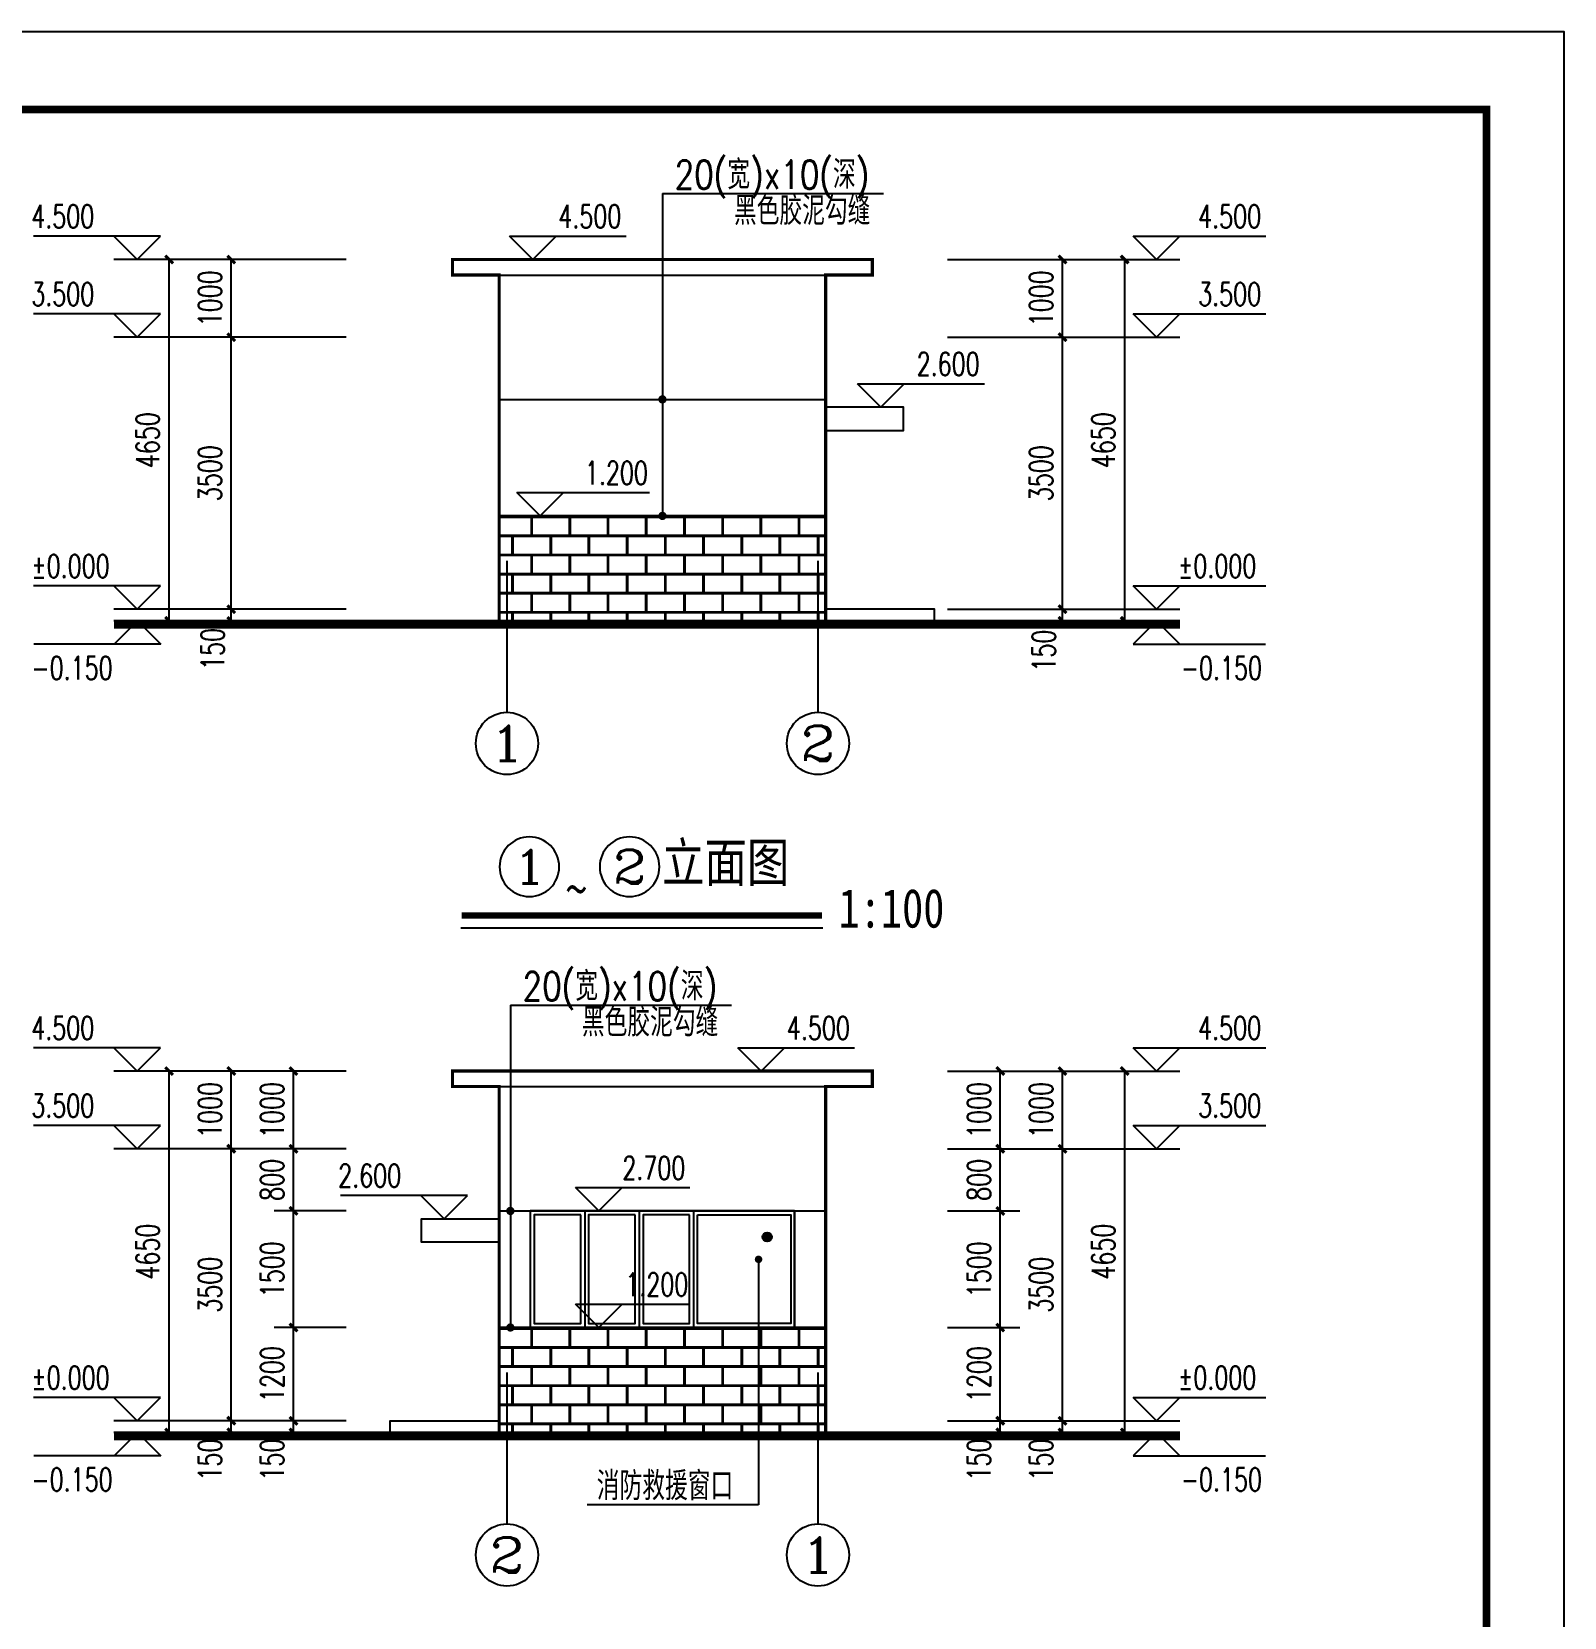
# Model space of a CAD drawing. Extents: x 5396719 to 5510122, y -514120 to -238224.
# Drawn here: x 5463772 to 5483484, y -492523 to -472120 of the extents above; entities that cross this region are included whole.
import ezdxf
from ezdxf.enums import TextEntityAlignment as Align

# ---------------------------------------------------------------- set-up
doc = ezdxf.new("R2010")
doc.units = 0
doc.header["$LTSCALE"] = 1000
doc.header["$MEASUREMENT"] = 0
doc.layers.get('0').update_dxf_attribs({"linetype": 'CONTINUOUS'})
doc.layers.get('Defpoints').update_dxf_attribs({"linetype": 'CONTINUOUS'})
for name, color, linetype in [('1000', 7, 'CONTINUOUS'), ('AXIS', 3, 'CONTINUOUS'), ('AXIS_TEXT', 7, 'CONTINUOUS'), ('DIM_ELEV', 3, 'CONTINUOUS'), ('DIM_LEAD', 3, 'CONTINUOUS'), ('PUB_DIM', 3, 'CONTINUOUS'), ('PUB_TEXT', 7, 'CONTINUOUS'), ('PUB_TITLE', 4, 'CONTINUOUS'), ('WINDOW', 4, 'CONTINUOUS'), ('图名', 15, 'CONTINUOUS'), ('填充', 251, 'CONTINUOUS')]:
    doc.layers.add(name, color=color, linetype=linetype)
doc.styles.add('_HZTXT', font='txt.shx', dxfattribs={"width": 0.8, "bigfont": 'HZTXT.shx'})
doc.styles.add('_TCH_AXIS', font='COMPLEX', dxfattribs={"bigfont": 'GBCBIG'})
doc.styles.add('_TCH_DIM', font='SIMPLEX', dxfattribs={"bigfont": 'GBCBIG'})
doc.styles.add('_TCH_DIM_T3', font='SIMPLEX', dxfattribs={"width": 0.705882, "bigfont": 'GBCBIG'})
doc.styles.add('COMPLEX', font='COMPLEX')
doc.styles.add('宋体', font='', dxfattribs={"width": 0.7})
doc.styles.get('宋体').set_extended_font_data('SimSun')
doc.dimstyles.new('_TCH_ARCH&&100', dxfattribs={"dimtxt": 297.5, "dimasz": 100, "dimexe": 250, "dimexo": 300, "dimgap": 126.25, "dimtad": 1, "dimdec": 0, "dimzin": 0, "dimdsep": 46, "dimtxsty": '_TCH_DIM_T3', "dimblk": 'ARCHTICK', "dimcen": 0.09, "dimclrt": 7, "dimazin": 2, "dimtfac": 1, "dimtdec": 0, "dimtix": 1, "dimtmove": 2, "dimatfit": 3, "dimfxl": 0, "dimtolj": 1, "dimtzin": 0, "dimarcsym": 0})

# ---------------------------------------------------------------- blocks, each defined once
blk = doc.blocks.new('_ArchTick')
at = {"color": 0, "linetype": 'ByBlock', "const_width": 0.4}
blk.add_lwpolyline([(-0.5, -0.5), (0.5, 0.5)], dxfattribs=at)
blk = doc.blocks.new('*D69')
at = {"layer": 'Defpoints', "color": 0}
for p in [(5475251, -489994), (5476230, -489994), (5475251, -490144)]:
    blk.add_point(p, dxfattribs=at)
at = {"layer": 'PUB_DIM', "color": 0, "lineweight": -2}
for p, q in [((5475551, -489994), (5476480, -489994)), ((5476230, -489994), (5476230, -489894)), ((5476230, -490144), (5476230, -489994)), ((5475551, -490144), (5476480, -490144)), ((5476230, -490144), (5476230, -490244))]:
    blk.add_line(p, q, dxfattribs=at)
at = {"layer": 'PUB_DIM', "color": 0, "lineweight": -2, "xscale": 100, "yscale": 100, "zscale": 100}
for p, rotation in [((5476230, -489994), 270), ((5476230, -490144), 90)]:
    blk.add_blockref('_ArchTick', p, dxfattribs=dict(at, rotation=rotation))
at = {"layer": 'PUB_DIM', "color": 7, "insert": (5475955, -490494), "char_height": 297.5, "attachment_point": 5, "rotation": 90, "style": '_TCH_DIM_T3'}
blk.add_mtext('\\A1;150', dxfattribs=at)
blk = doc.blocks.new('*D70')
at = {"layer": 'Defpoints', "color": 0}
for p in [(5475251, -488794), (5476230, -488794), (5475251, -489994)]:
    blk.add_point(p, dxfattribs=at)
at = {"layer": 'PUB_DIM', "color": 0, "lineweight": -2}
for p, q in [((5475551, -488794), (5476480, -488794)), ((5476230, -489994), (5476230, -488794)), ((5475551, -489994), (5476480, -489994))]:
    blk.add_line(p, q, dxfattribs=at)
at = {"layer": 'PUB_DIM', "color": 0, "lineweight": -2, "xscale": 100, "yscale": 100, "zscale": 100}
for p, rotation in [((5476230, -488794), 90), ((5476230, -489994), 270)]:
    blk.add_blockref('_ArchTick', p, dxfattribs=dict(at, rotation=rotation))
at = {"layer": 'PUB_DIM', "color": 7, "insert": (5475955, -489394), "char_height": 297.5, "attachment_point": 5, "rotation": 90, "style": '_TCH_DIM_T3'}
blk.add_mtext('\\A1;1200', dxfattribs=at)
blk = doc.blocks.new('*D71')
at = {"layer": 'Defpoints', "color": 0}
for p in [(5475251, -487294), (5476230, -487294), (5475251, -488794)]:
    blk.add_point(p, dxfattribs=at)
at = {"layer": 'PUB_DIM', "color": 0, "lineweight": -2}
for p, q in [((5475551, -487294), (5476480, -487294)), ((5476230, -488794), (5476230, -487294)), ((5475551, -488794), (5476480, -488794))]:
    blk.add_line(p, q, dxfattribs=at)
at = {"layer": 'PUB_DIM', "color": 0, "lineweight": -2, "xscale": 100, "yscale": 100, "zscale": 100}
for p, rotation in [((5476230, -487294), 90), ((5476230, -488794), 270)]:
    blk.add_blockref('_ArchTick', p, dxfattribs=dict(at, rotation=rotation))
at = {"layer": 'PUB_DIM', "color": 7, "insert": (5475955, -488044), "char_height": 297.5, "attachment_point": 5, "rotation": 90, "style": '_TCH_DIM_T3'}
blk.add_mtext('\\A1;1500', dxfattribs=at)
blk = doc.blocks.new('*D72')
at = {"layer": 'Defpoints', "color": 0}
for p in [(5475251, -486494), (5476230, -486494), (5475251, -487294)]:
    blk.add_point(p, dxfattribs=at)
at = {"layer": 'PUB_DIM', "color": 0, "lineweight": -2}
for p, q in [((5475551, -486494), (5476480, -486494)), ((5476230, -487294), (5476230, -486494)), ((5475551, -487294), (5476480, -487294))]:
    blk.add_line(p, q, dxfattribs=at)
at = {"layer": 'PUB_DIM', "color": 0, "lineweight": -2, "xscale": 100, "yscale": 100, "zscale": 100}
for p, rotation in [((5476230, -486494), 90), ((5476230, -487294), 270)]:
    blk.add_blockref('_ArchTick', p, dxfattribs=dict(at, rotation=rotation))
at = {"layer": 'PUB_DIM', "color": 7, "insert": (5475955, -486894), "char_height": 297.5, "attachment_point": 5, "rotation": 90, "style": '_TCH_DIM_T3'}
blk.add_mtext('\\A1;800', dxfattribs=at)
blk = doc.blocks.new('*D73')
at = {"layer": 'Defpoints', "color": 0}
for p in [(5475251, -485494), (5476230, -485494), (5475251, -486494)]:
    blk.add_point(p, dxfattribs=at)
at = {"layer": 'PUB_DIM', "color": 0, "lineweight": -2}
for p, q in [((5475551, -485494), (5476480, -485494)), ((5476230, -486494), (5476230, -485494)), ((5475551, -486494), (5476480, -486494))]:
    blk.add_line(p, q, dxfattribs=at)
at = {"layer": 'PUB_DIM', "color": 0, "lineweight": -2, "xscale": 100, "yscale": 100, "zscale": 100}
for p, rotation in [((5476230, -485494), 90), ((5476230, -486494), 270)]:
    blk.add_blockref('_ArchTick', p, dxfattribs=dict(at, rotation=rotation))
at = {"layer": 'PUB_DIM', "color": 7, "insert": (5475955, -485994), "char_height": 297.5, "attachment_point": 5, "rotation": 90, "style": '_TCH_DIM_T3'}
blk.add_mtext('\\A1;1000', dxfattribs=at)
blk = doc.blocks.new('*D74')
at = {"layer": 'Defpoints', "color": 0}
for p in [(5467139, -489994), (5468118, -489994), (5468118, -490144)]:
    blk.add_point(p, dxfattribs=at)
at = {"layer": 'PUB_DIM', "color": 0, "lineweight": -2}
for p, q in [((5467818, -489994), (5466889, -489994)), ((5467139, -489994), (5467139, -489894)), ((5467139, -490144), (5467139, -489994)), ((5467818, -490144), (5466889, -490144)), ((5467139, -490144), (5467139, -490244))]:
    blk.add_line(p, q, dxfattribs=at)
at = {"layer": 'PUB_DIM', "color": 0, "lineweight": -2, "xscale": 100, "yscale": 100, "zscale": 100}
for p, rotation in [((5467139, -489994), 270), ((5467139, -490144), 90)]:
    blk.add_blockref('_ArchTick', p, dxfattribs=dict(at, rotation=rotation))
at = {"layer": 'PUB_DIM', "color": 7, "insert": (5466864, -490494), "char_height": 297.5, "attachment_point": 5, "rotation": 90, "style": '_TCH_DIM_T3'}
blk.add_mtext('\\A1;150', dxfattribs=at)
blk = doc.blocks.new('*D75')
at = {"layer": 'Defpoints', "color": 0}
for p in [(5467139, -488794), (5468118, -488794), (5468118, -489994)]:
    blk.add_point(p, dxfattribs=at)
at = {"layer": 'PUB_DIM', "color": 0, "lineweight": -2}
for p, q in [((5467818, -488794), (5466889, -488794)), ((5467139, -489994), (5467139, -488794)), ((5467818, -489994), (5466889, -489994))]:
    blk.add_line(p, q, dxfattribs=at)
at = {"layer": 'PUB_DIM', "color": 0, "lineweight": -2, "xscale": 100, "yscale": 100, "zscale": 100}
for p, rotation in [((5467139, -488794), 90), ((5467139, -489994), 270)]:
    blk.add_blockref('_ArchTick', p, dxfattribs=dict(at, rotation=rotation))
at = {"layer": 'PUB_DIM', "color": 7, "insert": (5466864, -489394), "char_height": 297.5, "attachment_point": 5, "rotation": 90, "style": '_TCH_DIM_T3'}
blk.add_mtext('\\A1;1200', dxfattribs=at)
blk = doc.blocks.new('*D76')
at = {"layer": 'Defpoints', "color": 0}
for p in [(5467139, -487294), (5468118, -487294), (5468118, -488794)]:
    blk.add_point(p, dxfattribs=at)
at = {"layer": 'PUB_DIM', "color": 0, "lineweight": -2}
for p, q in [((5467818, -487294), (5466889, -487294)), ((5467139, -488794), (5467139, -487294)), ((5467818, -488794), (5466889, -488794))]:
    blk.add_line(p, q, dxfattribs=at)
at = {"layer": 'PUB_DIM', "color": 0, "lineweight": -2, "xscale": 100, "yscale": 100, "zscale": 100}
for p, rotation in [((5467139, -487294), 90), ((5467139, -488794), 270)]:
    blk.add_blockref('_ArchTick', p, dxfattribs=dict(at, rotation=rotation))
at = {"layer": 'PUB_DIM', "color": 7, "insert": (5466864, -488044), "char_height": 297.5, "attachment_point": 5, "rotation": 90, "style": '_TCH_DIM_T3'}
blk.add_mtext('\\A1;1500', dxfattribs=at)
blk = doc.blocks.new('*D77')
at = {"layer": 'Defpoints', "color": 0}
for p in [(5467139, -486494), (5468118, -486494), (5468118, -487294)]:
    blk.add_point(p, dxfattribs=at)
at = {"layer": 'PUB_DIM', "color": 0, "lineweight": -2}
for p, q in [((5467818, -486494), (5466889, -486494)), ((5467139, -487294), (5467139, -486494)), ((5467818, -487294), (5466889, -487294))]:
    blk.add_line(p, q, dxfattribs=at)
at = {"layer": 'PUB_DIM', "color": 0, "lineweight": -2, "xscale": 100, "yscale": 100, "zscale": 100}
for p, rotation in [((5467139, -486494), 90), ((5467139, -487294), 270)]:
    blk.add_blockref('_ArchTick', p, dxfattribs=dict(at, rotation=rotation))
at = {"layer": 'PUB_DIM', "color": 7, "insert": (5466864, -486894), "char_height": 297.5, "attachment_point": 5, "rotation": 90, "style": '_TCH_DIM_T3'}
blk.add_mtext('\\A1;800', dxfattribs=at)
blk = doc.blocks.new('*D78')
at = {"layer": 'Defpoints', "color": 0}
for p in [(5467139, -485494), (5468118, -485494), (5468118, -486494)]:
    blk.add_point(p, dxfattribs=at)
at = {"layer": 'PUB_DIM', "color": 0, "lineweight": -2}
for p, q in [((5467818, -485494), (5466889, -485494)), ((5467139, -486494), (5467139, -485494)), ((5467818, -486494), (5466889, -486494))]:
    blk.add_line(p, q, dxfattribs=at)
at = {"layer": 'PUB_DIM', "color": 0, "lineweight": -2, "xscale": 100, "yscale": 100, "zscale": 100}
for p, rotation in [((5467139, -485494), 90), ((5467139, -486494), 270)]:
    blk.add_blockref('_ArchTick', p, dxfattribs=dict(at, rotation=rotation))
at = {"layer": 'PUB_DIM', "color": 7, "insert": (5466864, -485994), "char_height": 297.5, "attachment_point": 5, "rotation": 90, "style": '_TCH_DIM_T3'}
blk.add_mtext('\\A1;1000', dxfattribs=at)
blk = doc.blocks.new('*D176')
at = {"layer": 'Defpoints', "color": 0}
for p in [(5465539, -485494), (5468118, -485494), (5468118, -490144)]:
    blk.add_point(p, dxfattribs=at)
at = {"layer": 'PUB_DIM', "color": 0, "lineweight": -2}
for p, q in [((5467818, -485494), (5465289, -485494)), ((5465539, -490144), (5465539, -485494)), ((5467818, -490144), (5465289, -490144))]:
    blk.add_line(p, q, dxfattribs=at)
at = {"layer": 'PUB_DIM', "color": 0, "lineweight": -2, "xscale": 100, "yscale": 100, "zscale": 100}
for p, rotation in [((5465539, -485494), 90), ((5465539, -490144), 270)]:
    blk.add_blockref('_ArchTick', p, dxfattribs=dict(at, rotation=rotation))
at = {"layer": 'PUB_DIM', "color": 7, "insert": (5465264, -487819), "char_height": 297.5, "attachment_point": 5, "rotation": 90, "style": '_TCH_DIM_T3'}
blk.add_mtext('\\A1;4650', dxfattribs=at)
blk = doc.blocks.new('*D177')
at = {"layer": 'Defpoints', "color": 0}
for p in [(5466339, -489994), (5468118, -489994), (5468118, -490144)]:
    blk.add_point(p, dxfattribs=at)
at = {"layer": 'PUB_DIM', "color": 0, "lineweight": -2}
for p, q in [((5467818, -489994), (5466089, -489994)), ((5466339, -489994), (5466339, -489894)), ((5466339, -490144), (5466339, -489994)), ((5467818, -490144), (5466089, -490144)), ((5466339, -490144), (5466339, -490244))]:
    blk.add_line(p, q, dxfattribs=at)
at = {"layer": 'PUB_DIM', "color": 0, "lineweight": -2, "xscale": 100, "yscale": 100, "zscale": 100}
for p, rotation in [((5466339, -489994), 270), ((5466339, -490144), 90)]:
    blk.add_blockref('_ArchTick', p, dxfattribs=dict(at, rotation=rotation))
at = {"layer": 'PUB_DIM', "color": 7, "insert": (5466064, -490494), "char_height": 297.5, "attachment_point": 5, "rotation": 90, "style": '_TCH_DIM_T3'}
blk.add_mtext('\\A1;150', dxfattribs=at)
blk = doc.blocks.new('*D178')
at = {"layer": 'Defpoints', "color": 0}
for p in [(5466339, -486494), (5468118, -486494), (5468118, -489994)]:
    blk.add_point(p, dxfattribs=at)
at = {"layer": 'PUB_DIM', "color": 0, "lineweight": -2}
for p, q in [((5467818, -486494), (5466089, -486494)), ((5466339, -489994), (5466339, -486494)), ((5467818, -489994), (5466089, -489994))]:
    blk.add_line(p, q, dxfattribs=at)
at = {"layer": 'PUB_DIM', "color": 0, "lineweight": -2, "xscale": 100, "yscale": 100, "zscale": 100}
for p, rotation in [((5466339, -486494), 90), ((5466339, -489994), 270)]:
    blk.add_blockref('_ArchTick', p, dxfattribs=dict(at, rotation=rotation))
at = {"layer": 'PUB_DIM', "color": 7, "insert": (5466064, -488244), "char_height": 297.5, "attachment_point": 5, "rotation": 90, "style": '_TCH_DIM_T3'}
blk.add_mtext('\\A1;3500', dxfattribs=at)
blk = doc.blocks.new('*D179')
at = {"layer": 'Defpoints', "color": 0}
for p in [(5466339, -485494), (5468118, -485494), (5468118, -486494)]:
    blk.add_point(p, dxfattribs=at)
at = {"layer": 'PUB_DIM', "color": 0, "lineweight": -2}
for p, q in [((5467818, -485494), (5466089, -485494)), ((5466339, -486494), (5466339, -485494)), ((5467818, -486494), (5466089, -486494))]:
    blk.add_line(p, q, dxfattribs=at)
at = {"layer": 'PUB_DIM', "color": 0, "lineweight": -2, "xscale": 100, "yscale": 100, "zscale": 100}
for p, rotation in [((5466339, -485494), 90), ((5466339, -486494), 270)]:
    blk.add_blockref('_ArchTick', p, dxfattribs=dict(at, rotation=rotation))
at = {"layer": 'PUB_DIM', "color": 7, "insert": (5466064, -485994), "char_height": 297.5, "attachment_point": 5, "rotation": 90, "style": '_TCH_DIM_T3'}
blk.add_mtext('\\A1;1000', dxfattribs=at)
blk = doc.blocks.new('*D180')
at = {"layer": 'Defpoints', "color": 0}
for p in [(5475251, -485494), (5477830, -485494), (5475251, -490144)]:
    blk.add_point(p, dxfattribs=at)
at = {"layer": 'PUB_DIM', "color": 0, "lineweight": -2}
for p, q in [((5475551, -485494), (5478080, -485494)), ((5477830, -490144), (5477830, -485494)), ((5475551, -490144), (5478080, -490144))]:
    blk.add_line(p, q, dxfattribs=at)
at = {"layer": 'PUB_DIM', "color": 0, "lineweight": -2, "xscale": 100, "yscale": 100, "zscale": 100}
for p, rotation in [((5477830, -485494), 90), ((5477830, -490144), 270)]:
    blk.add_blockref('_ArchTick', p, dxfattribs=dict(at, rotation=rotation))
at = {"layer": 'PUB_DIM', "color": 7, "insert": (5477555, -487819), "char_height": 297.5, "attachment_point": 5, "rotation": 90, "style": '_TCH_DIM_T3'}
blk.add_mtext('\\A1;4650', dxfattribs=at)
blk = doc.blocks.new('*D181')
at = {"layer": 'Defpoints', "color": 0}
for p in [(5475251, -489994), (5477030, -489994), (5475251, -490144)]:
    blk.add_point(p, dxfattribs=at)
at = {"layer": 'PUB_DIM', "color": 0, "lineweight": -2}
for p, q in [((5475551, -489994), (5477280, -489994)), ((5477030, -489994), (5477030, -489894)), ((5477030, -490144), (5477030, -489994)), ((5475551, -490144), (5477280, -490144)), ((5477030, -490144), (5477030, -490244))]:
    blk.add_line(p, q, dxfattribs=at)
at = {"layer": 'PUB_DIM', "color": 0, "lineweight": -2, "xscale": 100, "yscale": 100, "zscale": 100}
for p, rotation in [((5477030, -489994), 270), ((5477030, -490144), 90)]:
    blk.add_blockref('_ArchTick', p, dxfattribs=dict(at, rotation=rotation))
at = {"layer": 'PUB_DIM', "color": 7, "insert": (5476755, -490494), "char_height": 297.5, "attachment_point": 5, "rotation": 90, "style": '_TCH_DIM_T3'}
blk.add_mtext('\\A1;150', dxfattribs=at)
blk = doc.blocks.new('*D182')
at = {"layer": 'Defpoints', "color": 0}
for p in [(5475251, -486494), (5477030, -486494), (5475251, -489994)]:
    blk.add_point(p, dxfattribs=at)
at = {"layer": 'PUB_DIM', "color": 0, "lineweight": -2}
for p, q in [((5475551, -486494), (5477280, -486494)), ((5477030, -489994), (5477030, -486494)), ((5475551, -489994), (5477280, -489994))]:
    blk.add_line(p, q, dxfattribs=at)
at = {"layer": 'PUB_DIM', "color": 0, "lineweight": -2, "xscale": 100, "yscale": 100, "zscale": 100}
for p, rotation in [((5477030, -486494), 90), ((5477030, -489994), 270)]:
    blk.add_blockref('_ArchTick', p, dxfattribs=dict(at, rotation=rotation))
at = {"layer": 'PUB_DIM', "color": 7, "insert": (5476755, -488244), "char_height": 297.5, "attachment_point": 5, "rotation": 90, "style": '_TCH_DIM_T3'}
blk.add_mtext('\\A1;3500', dxfattribs=at)
blk = doc.blocks.new('*D183')
at = {"layer": 'Defpoints', "color": 0}
for p in [(5475251, -485494), (5477030, -485494), (5475251, -486494)]:
    blk.add_point(p, dxfattribs=at)
at = {"layer": 'PUB_DIM', "color": 0, "lineweight": -2}
for p, q in [((5475551, -485494), (5477280, -485494)), ((5477030, -486494), (5477030, -485494)), ((5475551, -486494), (5477280, -486494))]:
    blk.add_line(p, q, dxfattribs=at)
at = {"layer": 'PUB_DIM', "color": 0, "lineweight": -2, "xscale": 100, "yscale": 100, "zscale": 100}
for p, rotation in [((5477030, -485494), 90), ((5477030, -486494), 270)]:
    blk.add_blockref('_ArchTick', p, dxfattribs=dict(at, rotation=rotation))
at = {"layer": 'PUB_DIM', "color": 7, "insert": (5476755, -485994), "char_height": 297.5, "attachment_point": 5, "rotation": 90, "style": '_TCH_DIM_T3'}
blk.add_mtext('\\A1;1000', dxfattribs=at)
blk = doc.blocks.new('*D184')
at = {"layer": 'Defpoints', "color": 0}
for p in [(5465539, -475051), (5468118, -475051), (5468118, -479701)]:
    blk.add_point(p, dxfattribs=at)
at = {"layer": 'PUB_DIM', "color": 0, "lineweight": -2}
for p, q in [((5467818, -475051), (5465289, -475051)), ((5465539, -479701), (5465539, -475051)), ((5467818, -479701), (5465289, -479701))]:
    blk.add_line(p, q, dxfattribs=at)
at = {"layer": 'PUB_DIM', "color": 0, "lineweight": -2, "xscale": 100, "yscale": 100, "zscale": 100}
for p, rotation in [((5465539, -475051), 90), ((5465539, -479701), 270)]:
    blk.add_blockref('_ArchTick', p, dxfattribs=dict(at, rotation=rotation))
at = {"layer": 'PUB_DIM', "color": 7, "insert": (5465264, -477376), "char_height": 297.5, "attachment_point": 5, "rotation": 90, "style": '_TCH_DIM_T3'}
blk.add_mtext('\\A1;4650', dxfattribs=at)
blk = doc.blocks.new('*D185')
at = {"layer": 'Defpoints', "color": 0}
for p in [(5466339, -479551), (5468118, -479551), (5468118, -479701)]:
    blk.add_point(p, dxfattribs=at)
at = {"layer": 'PUB_DIM', "color": 0, "lineweight": -2}
for p, q in [((5466339, -479551), (5466339, -479451)), ((5467818, -479551), (5466089, -479551)), ((5466339, -479701), (5466339, -479551)), ((5467818, -479701), (5466089, -479701)), ((5466339, -479701), (5466339, -479801))]:
    blk.add_line(p, q, dxfattribs=at)
at = {"layer": 'PUB_DIM', "color": 0, "lineweight": -2, "xscale": 100, "yscale": 100, "zscale": 100}
for p, rotation in [((5466339, -479551), 270), ((5466339, -479701), 90)]:
    blk.add_blockref('_ArchTick', p, dxfattribs=dict(at, rotation=rotation))
at = {"layer": 'PUB_DIM', "color": 7, "insert": (5466099, -480062), "char_height": 297.5, "attachment_point": 5, "rotation": 90, "style": '_TCH_DIM_T3'}
blk.add_mtext('\\A1;150', dxfattribs=at)
blk = doc.blocks.new('*D186')
at = {"layer": 'Defpoints', "color": 0}
for p in [(5466339, -476051), (5468118, -476051), (5468118, -479551)]:
    blk.add_point(p, dxfattribs=at)
at = {"layer": 'PUB_DIM', "color": 0, "lineweight": -2}
for p, q in [((5467818, -476051), (5466089, -476051)), ((5466339, -479551), (5466339, -476051)), ((5467818, -479551), (5466089, -479551))]:
    blk.add_line(p, q, dxfattribs=at)
at = {"layer": 'PUB_DIM', "color": 0, "lineweight": -2, "xscale": 100, "yscale": 100, "zscale": 100}
for p, rotation in [((5466339, -476051), 90), ((5466339, -479551), 270)]:
    blk.add_blockref('_ArchTick', p, dxfattribs=dict(at, rotation=rotation))
at = {"layer": 'PUB_DIM', "color": 7, "insert": (5466064, -477801), "char_height": 297.5, "attachment_point": 5, "rotation": 90, "style": '_TCH_DIM_T3'}
blk.add_mtext('\\A1;3500', dxfattribs=at)
blk = doc.blocks.new('*D187')
at = {"layer": 'Defpoints', "color": 0}
for p in [(5466339, -475051), (5468118, -475051), (5468118, -476051)]:
    blk.add_point(p, dxfattribs=at)
at = {"layer": 'PUB_DIM', "color": 0, "lineweight": -2}
for p, q in [((5467818, -475051), (5466089, -475051)), ((5466339, -476051), (5466339, -475051)), ((5467818, -476051), (5466089, -476051))]:
    blk.add_line(p, q, dxfattribs=at)
at = {"layer": 'PUB_DIM', "color": 0, "lineweight": -2, "xscale": 100, "yscale": 100, "zscale": 100}
for p, rotation in [((5466339, -475051), 90), ((5466339, -476051), 270)]:
    blk.add_blockref('_ArchTick', p, dxfattribs=dict(at, rotation=rotation))
at = {"layer": 'PUB_DIM', "color": 7, "insert": (5466064, -475551), "char_height": 297.5, "attachment_point": 5, "rotation": 90, "style": '_TCH_DIM_T3'}
blk.add_mtext('\\A1;1000', dxfattribs=at)
blk = doc.blocks.new('*D188')
at = {"layer": 'Defpoints', "color": 0}
for p in [(5475251, -475051), (5477830, -475051), (5475251, -479701)]:
    blk.add_point(p, dxfattribs=at)
at = {"layer": 'PUB_DIM', "color": 0, "lineweight": -2}
for p, q in [((5475551, -475051), (5478080, -475051)), ((5477830, -479701), (5477830, -475051)), ((5475551, -479701), (5478080, -479701))]:
    blk.add_line(p, q, dxfattribs=at)
at = {"layer": 'PUB_DIM', "color": 0, "lineweight": -2, "xscale": 100, "yscale": 100, "zscale": 100}
for p, rotation in [((5477830, -475051), 90), ((5477830, -479701), 270)]:
    blk.add_blockref('_ArchTick', p, dxfattribs=dict(at, rotation=rotation))
at = {"layer": 'PUB_DIM', "color": 7, "insert": (5477555, -477376), "char_height": 297.5, "attachment_point": 5, "rotation": 90, "style": '_TCH_DIM_T3'}
blk.add_mtext('\\A1;4650', dxfattribs=at)
blk = doc.blocks.new('*D189')
at = {"layer": 'Defpoints', "color": 0}
for p in [(5475251, -479551), (5477030, -479551), (5475251, -479701)]:
    blk.add_point(p, dxfattribs=at)
at = {"layer": 'PUB_DIM', "color": 0, "lineweight": -2}
for p, q in [((5477030, -479551), (5477030, -479451)), ((5475551, -479551), (5477280, -479551)), ((5477030, -479701), (5477030, -479551)), ((5475551, -479701), (5477280, -479701)), ((5477030, -479701), (5477030, -479801))]:
    blk.add_line(p, q, dxfattribs=at)
at = {"layer": 'PUB_DIM', "color": 0, "lineweight": -2, "xscale": 100, "yscale": 100, "zscale": 100}
for p, rotation in [((5477030, -479551), 270), ((5477030, -479701), 90)]:
    blk.add_blockref('_ArchTick', p, dxfattribs=dict(at, rotation=rotation))
at = {"layer": 'PUB_DIM', "color": 7, "insert": (5476790, -480083), "char_height": 297.5, "attachment_point": 5, "rotation": 90, "style": '_TCH_DIM_T3'}
blk.add_mtext('\\A1;150', dxfattribs=at)
blk = doc.blocks.new('*D190')
at = {"layer": 'Defpoints', "color": 0}
for p in [(5475251, -476051), (5477030, -476051), (5475251, -479551)]:
    blk.add_point(p, dxfattribs=at)
at = {"layer": 'PUB_DIM', "color": 0, "lineweight": -2}
for p, q in [((5475551, -476051), (5477280, -476051)), ((5477030, -479551), (5477030, -476051)), ((5475551, -479551), (5477280, -479551))]:
    blk.add_line(p, q, dxfattribs=at)
at = {"layer": 'PUB_DIM', "color": 0, "lineweight": -2, "xscale": 100, "yscale": 100, "zscale": 100}
for p, rotation in [((5477030, -476051), 90), ((5477030, -479551), 270)]:
    blk.add_blockref('_ArchTick', p, dxfattribs=dict(at, rotation=rotation))
at = {"layer": 'PUB_DIM', "color": 7, "insert": (5476755, -477801), "char_height": 297.5, "attachment_point": 5, "rotation": 90, "style": '_TCH_DIM_T3'}
blk.add_mtext('\\A1;3500', dxfattribs=at)
blk = doc.blocks.new('*D191')
at = {"layer": 'Defpoints', "color": 0}
for p in [(5475251, -475051), (5477030, -475051), (5475251, -476051)]:
    blk.add_point(p, dxfattribs=at)
at = {"layer": 'PUB_DIM', "color": 0, "lineweight": -2}
for p, q in [((5475551, -475051), (5477280, -475051)), ((5477030, -476051), (5477030, -475051)), ((5475551, -476051), (5477280, -476051))]:
    blk.add_line(p, q, dxfattribs=at)
at = {"layer": 'PUB_DIM', "color": 0, "lineweight": -2, "xscale": 100, "yscale": 100, "zscale": 100}
for p, rotation in [((5477030, -475051), 90), ((5477030, -476051), 270)]:
    blk.add_blockref('_ArchTick', p, dxfattribs=dict(at, rotation=rotation))
at = {"layer": 'PUB_DIM', "color": 7, "insert": (5476755, -475551), "char_height": 297.5, "attachment_point": 5, "rotation": 90, "style": '_TCH_DIM_T3'}
blk.add_mtext('\\A1;1000', dxfattribs=at)
blk = doc.blocks.new('_AXISO')
blk.add_circle((0, 0), 0.5)
at = {"layer": 'AXIS_TEXT', "style": 'COMPLEX', "width": 1.041667}
blk.add_attdef('A', text='', height=0.56, dxfattribs=at).set_placement((-0.25, -0.28), (0.25, -0.28), align=Align.FIT)

msp = doc.modelspace()

# ---------------------------------------------------------------- hatches: boundary and pattern name
msp.add_hatch(color=256).paths.add_polyline_path([(5473291.3, -487629.3, 1), (5473171.3, -487629.3, 1)])
at = {"layer": '填充', "linetype": 'ByBlock'}
h = msp.add_hatch(dxfattribs=at)
h.set_pattern_fill('AR-B816C', color=256, scale=200)
h.set_pattern_definition([(0, (2731476.52, 7859.24), (245.692378, 245.692378), [479.86793, -11.51682]), (0, (2731230.83, 7870.76), (245.692378, 245.692378), [479.86793, -11.51682]), (90, (2731476.52, 7859.24), (-245.692378, 245.692378), [-257.20918, 234.17555]), (90, (2731465, 7859.24), (-245.692378, 245.692378), [-257.20918, 234.17555])])
h.paths.add_polyline_path([(5469784.5, -478350.6), (5469784.5, -479700.6), (5473984.5, -479700.6), (5473984.5, -478350.6)])
h = msp.add_hatch(dxfattribs=at)
h.set_pattern_fill('AR-B816C', color=256, scale=200)
h.set_pattern_definition([(0, (2731476.52, -2584.06), (245.692378, 245.692378), [479.86793, -11.51682]), (0, (2731230.83, -2572.54), (245.692378, 245.692378), [479.86793, -11.51682]), (90, (2731476.52, -2584.06), (-245.692378, 245.692378), [-257.20918, 234.17555]), (90, (2731465, -2584.06), (-245.692378, 245.692378), [-257.20918, 234.17555])])
h.paths.add_polyline_path([(5469784.5, -488793.9), (5469784.5, -490143.9), (5473984.5, -490143.9), (5473984.5, -488793.9)])

# ---------------------------------------------------------------- linework, layer by layer
at = {"color": 0}
for p, q in [((5469784.5, -475250.6), (5473984.5, -475250.6)), ((5469784.5, -485693.9), (5473984.5, -485693.9))]:
    msp.add_line(p, q, dxfattribs=at)
for p, q in [((5474757.5, -479700.6), (5464829.5, -479700.6)), ((5474757.5, -490143.9), (5464829.5, -490143.9))]:
    msp.add_line(p, q)
at = {"color": 0, "const_width": 40}
for points in [[(5473984.5, -479700.6), (5473984.5, -475250.6), (5474584.5, -475250.6), (5474584.5, -475050.6), (5469184.5, -475050.6), (5469184.5, -475250.6), (5469784.5, -475250.6), (5469784.5, -479700.6)], [(5473984.5, -490143.9), (5473984.5, -485693.9), (5474584.5, -485693.9), (5474584.5, -485493.9), (5469184.5, -485493.9), (5469184.5, -485693.9), (5469784.5, -485693.9), (5469784.5, -490143.9)]]:
    msp.add_lwpolyline(points, dxfattribs=at)
at = {"color": 0}
for points in [[(5473984.5, -477250.6), (5474984.5, -477250.6), (5474984.5, -476950.6), (5473984.5, -476950.6)], [(5475384.5, -479700.6), (5475384.5, -479550.6), (5473984.5, -479550.6)], [(5478537.4, -479700.6), (5464829.5, -479700.6)], [(5469784.5, -487693.9), (5468784.5, -487693.9), (5468784.5, -487393.9), (5469784.5, -487393.9)], [(5468384.5, -490143.9), (5468384.5, -489993.9), (5469784.5, -489993.9)], [(5478537.4, -490143.9), (5464829.5, -490143.9)]]:
    msp.add_lwpolyline(points, dxfattribs=at)
msp.add_circle((5473231.3, -487629.3), 60)
at = {"layer": '1000', "const_width": 100}
for points in [[(5478539.6, -479750.6), (5464829.5, -479750.6)], [(5478539.6, -490193.9), (5464829.5, -490193.9)]]:
    msp.add_lwpolyline(points, dxfattribs=at)
at = {"layer": 'AXIS'}
for p, q in [((5471884.5, -474201.8), (5474727.2, -474201.8)), ((5471884.5, -474201.8), (5471884.5, -478350.6)), ((5469884.5, -478927.9), (5469884.5, -480877.9)), ((5473884.5, -478927.9), (5473884.5, -480877.9)), ((5469928.5, -484645.1), (5472771.2, -484645.1)), ((5469928.5, -484645.1), (5469928.5, -488793.9)), ((5473120.5, -487916.9), (5473120.5, -491075.9)), ((5469884.5, -489371.2), (5469884.5, -491321.2)), ((5473884.5, -489371.2), (5473884.5, -491321.2)), ((5473120.5, -491075.9), (5470915.9, -491075.9))]:
    msp.add_line(p, q, dxfattribs=at)
for centre in [(5469884.5, -481277.9), (5473884.5, -481277.9), (5469884.5, -491721.2), (5473884.5, -491721.2)]:
    msp.add_circle(centre, 400, dxfattribs=at)
at = {"layer": 'DIM_ELEV'}
for p, q in [((5471065.6, -487294.3), (5470765.6, -486994.3)), ((5470765.6, -486994.3), (5472237.6, -486994.3)), ((5471065.6, -487294.3), (5471365.6, -486994.3)), ((5471065.6, -488793.9), (5470765.6, -488493.9)), ((5470765.6, -488493.9), (5472237.6, -488493.9)), ((5471065.6, -488793.9), (5471365.6, -488493.9))]:
    msp.add_line(p, q, dxfattribs=at)
at = {"layer": 'DIM_LEAD', "const_width": 48}
msp.add_lwpolyline([(5473120.5, -487940.9, -1), (5473120.5, -487892.9, -1)], format="xyb", close=True, dxfattribs=at)
at = {"layer": 'PUB_DIM'}
for p, q in [((5465429.5, -474750.6), (5463795.8, -474750.6)), ((5465129.5, -475050.6), (5464829.5, -474750.6)), ((5465129.5, -475050.6), (5465429.5, -474750.6)), ((5470217.1, -475050.6), (5469917.1, -474750.6)), ((5469917.1, -474750.6), (5471416.2, -474750.6)), ((5470217.1, -475050.6), (5470517.1, -474750.6)), ((5478239.6, -475050.6), (5477939.6, -474750.6)), ((5477939.6, -474750.6), (5479645.1, -474750.6)), ((5478239.6, -475050.6), (5478539.6, -474750.6)), ((5466492.5, -475050.6), (5464829.5, -475050.6)), ((5476876.6, -475050.6), (5478539.6, -475050.6)), ((5465429.5, -475750.6), (5463795.8, -475750.6)), ((5465129.5, -476050.6), (5464829.5, -475750.6)), ((5465129.5, -476050.6), (5465429.5, -475750.6)), ((5478239.6, -476050.6), (5477939.6, -475750.6)), ((5477939.6, -475750.6), (5479645.1, -475750.6)), ((5478239.6, -476050.6), (5478539.6, -475750.6)), ((5466657.6, -476050.6), (5464829.5, -476050.6)), ((5476711.5, -476050.6), (5478539.6, -476050.6)), ((5474691.6, -476950.6), (5474391.6, -476650.6)), ((5474391.6, -476650.6), (5476025.3, -476650.6)), ((5474691.6, -476950.6), (5474991.6, -476650.6)), ((5470311.6, -478350.6), (5470011.6, -478050.6)), ((5470011.6, -478050.6), (5471717.1, -478050.6)), ((5470311.6, -478350.6), (5470611.6, -478050.6)), ((5465429.5, -479250.6), (5463795.8, -479250.6)), ((5465129.5, -479550.6), (5464829.5, -479250.6)), ((5465129.5, -479550.6), (5465429.5, -479250.6)), ((5478239.6, -479550.6), (5477939.6, -479250.6)), ((5477939.6, -479250.6), (5479645.1, -479250.6)), ((5478239.6, -479550.6), (5478539.6, -479250.6)), ((5466595, -479550.6), (5464829.5, -479550.6)), ((5476774.1, -479550.6), (5478539.6, -479550.6)), ((5465131.7, -479700.6), (5464831.7, -480000.6)), ((5465831.7, -479700.6), (5464831.7, -479700.6)), ((5465131.7, -479700.6), (5465431.7, -480000.6)), ((5477537.4, -479700.6), (5478537.4, -479700.6)), ((5478237.4, -479700.6), (5477937.4, -480000.6)), ((5478237.4, -479700.6), (5478537.4, -480000.6)), ((5465431.7, -480000.6), (5463798, -480000.6)), ((5477937.4, -480000.6), (5479642.9, -480000.6)), ((5465429.5, -485193.9), (5463795.8, -485193.9)), ((5465129.5, -485493.9), (5464829.5, -485193.9)), ((5465129.5, -485493.9), (5465429.5, -485193.9)), ((5473156, -485493.9), (5472856, -485193.9)), ((5472856, -485193.9), (5474355.1, -485193.9)), ((5473156, -485493.9), (5473456, -485193.9)), ((5478239.6, -485493.9), (5477939.6, -485193.9)), ((5477939.6, -485193.9), (5479645.1, -485193.9)), ((5478239.6, -485493.9), (5478539.6, -485193.9)), ((5466492.5, -485493.9), (5464829.5, -485493.9)), ((5476876.6, -485493.9), (5478539.6, -485493.9)), ((5465429.5, -486193.9), (5463795.8, -486193.9)), ((5465129.5, -486493.9), (5464829.5, -486193.9)), ((5465129.5, -486493.9), (5465429.5, -486193.9)), ((5478239.6, -486493.9), (5477939.6, -486193.9)), ((5477939.6, -486193.9), (5479645.1, -486193.9)), ((5478239.6, -486493.9), (5478539.6, -486193.9)), ((5466657.6, -486493.9), (5464829.5, -486493.9)), ((5476711.5, -486493.9), (5478539.6, -486493.9)), ((5469377.5, -487093.9), (5467743.8, -487093.9)), ((5469077.5, -487393.9), (5468777.5, -487093.9)), ((5469077.5, -487393.9), (5469377.5, -487093.9)), ((5465429.5, -489693.9), (5463795.8, -489693.9)), ((5465129.5, -489993.9), (5464829.5, -489693.9)), ((5465129.5, -489993.9), (5465429.5, -489693.9)), ((5478239.6, -489993.9), (5477939.6, -489693.9)), ((5477939.6, -489693.9), (5479645.1, -489693.9)), ((5478239.6, -489993.9), (5478539.6, -489693.9)), ((5466595, -489993.9), (5464829.5, -489993.9)), ((5476774.1, -489993.9), (5478539.6, -489993.9)), ((5465131.7, -490143.9), (5464831.7, -490443.9)), ((5465831.7, -490143.9), (5464831.7, -490143.9)), ((5465131.7, -490143.9), (5465431.7, -490443.9)), ((5477537.4, -490143.9), (5478537.4, -490143.9)), ((5478237.4, -490143.9), (5477937.4, -490443.9)), ((5478237.4, -490143.9), (5478537.4, -490443.9)), ((5465431.7, -490443.9), (5463798, -490443.9)), ((5477937.4, -490443.9), (5479642.9, -490443.9))]:
    msp.add_line(p, q, dxfattribs=at)
at = {"layer": 'PUB_DIM', "const_width": 53.1}
for points in [[(5471857.7, -476851, 1), (5471911.3, -476851, 1)], [(5471857.7, -478350.6, 1), (5471911.3, -478350.6, 1)], [(5469901.7, -487294.3, 1), (5469955.3, -487294.3, 1)], [(5469901.7, -488793.9, 1), (5469955.3, -488793.9, 1)]]:
    msp.add_lwpolyline(points, format="xyb", close=True, dxfattribs=at)
at = {"layer": 'PUB_TITLE', "color": 4}
msp.add_lwpolyline([(5424084, -514119.9), (5483484, -514119.9), (5483484, -472119.9), (5424084, -472119.9)], close=True, dxfattribs=at)
at = {"layer": 'PUB_TITLE', "color": 4, "const_width": 100}
msp.add_lwpolyline([(5426584, -513119.9), (5482484, -513119.9), (5482484, -473119.9), (5426584, -473119.9)], close=True, dxfattribs=at)
at = {"layer": 'WINDOW'}
for p, q in [((5470884.5, -487294.3), (5470884.5, -488793.9)), ((5471584.5, -487294.3), (5471584.5, -488793.9)), ((5472284.5, -487294.3), (5472284.5, -488793.9)), ((5472284.5, -487294.3), (5472284.5, -488793.9)), ((5473584.5, -487294.3), (5473584.5, -488793.9))]:
    msp.add_line(p, q, dxfattribs=at)
for points in [[(5473584.5, -487294.3), (5470184.5, -487294.3), (5470184.5, -488793.9), (5473584.5, -488793.9)], [(5470834.5, -487344.3), (5470234.5, -487344.3), (5470234.5, -488743.9), (5470834.5, -488743.9)], [(5471534.5, -487344.3), (5470934.5, -487344.3), (5470934.5, -488743.9), (5471534.5, -488743.9)], [(5472234.5, -487344.3), (5471634.5, -487344.3), (5471634.5, -488743.9), (5472234.5, -488743.9)], [(5472334.5, -487344.3), (5473534.5, -487344.3), (5473534.5, -488743.9), (5472334.5, -488743.9)]]:
    msp.add_lwpolyline(points, close=True, dxfattribs=at)
at = {"layer": '图名'}
msp.add_line((5469289.9, -483651.9), (5473946.6, -483651.9), dxfattribs=at)
at = {"layer": '图名', "const_width": 84}
msp.add_lwpolyline([(5469301.6, -483492.1), (5473934.8, -483492.1)], dxfattribs=at)
at = {"layer": '填充'}
for p, q in [((5469784.5, -476851), (5473984.5, -476851)), ((5473984.5, -478350.6), (5469784.5, -478350.6)), ((5469784.5, -487294.3), (5473984.5, -487294.3)), ((5473984.5, -488793.9), (5469784.5, -488793.9))]:
    msp.add_line(p, q, dxfattribs=at)

# ---------------------------------------------------------------- block references
at = {"layer": 'AXIS'}
ref = msp.add_blockref('_AXISO', (5470172.9, -482865.1), dxfattribs=dict(at, xscale=-768, yscale=768, zscale=768))
ref.add_attrib('A', '1', dxfattribs={"layer": 'AXIS_TEXT', "height": 434.4, "style": '_TCH_AXIS', "width": 2.333333}).set_placement((5469955.7, -483082.3), (5470390.2, -483082.3), align=Align.FIT)
ref = msp.add_blockref('_AXISO', (5471461.2, -482865.1), dxfattribs=dict(at, xscale=-768, yscale=768, zscale=768))
ref.add_attrib('A', '2', dxfattribs={"layer": 'AXIS_TEXT', "height": 434.4, "style": '_TCH_AXIS', "width": 1.5}).set_placement((5471244, -483082.3), (5471678.4, -483082.3), align=Align.FIT)

# ---------------------------------------------------------------- texts
at = {"layer": 'AXIS_TEXT', "style": '_TCH_AXIS'}
for s, width, p, p2 in [('1', 2.333333, (5469658.3, -481504.2), (5470110.8, -481504.2)), ('2', 1.5, (5473658.3, -481504.2), (5474110.8, -481504.2)), ('2', 1.5, (5469658.3, -491947.5), (5470110.8, -491947.5)), ('1', 2.333333, (5473658.3, -491947.5), (5474110.8, -491947.5))]:
    msp.add_text(s, height=452.5, dxfattribs=dict(at, width=width)).set_placement(p, p2, align=Align.FIT)
at = {"layer": 'PUB_DIM', "style": '_HZTXT', "width": 0.8}
for s, p in [('20(宽)x10(深) ', (5472042.3, -474141.6, 3517.8)), ('黑色胶泥勾缝', (5472804, -474606.2, 3517.8)), ('20(宽)x10(深) ', (5470086.2, -484584.9, 3517.8)), ('黑色胶泥勾缝', (5470847.9, -485049.5, 3517.8)), ('消防救援窗口', (5471040, -491015.7, 3517.8))]:
    msp.add_text(s, height=365.69, dxfattribs=at).set_placement(p)
at = {"layer": 'PUB_TEXT', "style": '_TCH_DIM', "width": 0.705882}
for s, p in [('4.500', (5463765.8, -474645.6)), ('4.500', (5470546.2, -474645.6)), ('4.500', (5478775.1, -474645.6)), ('3.500', (5463765.8, -475645.6)), ('3.500', (5478775.1, -475645.6)), ('2.600', (5475155.3, -476545.6)), ('1.200', (5470887.1, -477945.6)), ('%%P0.000', (5463765.8, -479145.6)), ('%%P0.000', (5478515.1, -479145.6)), ('-0.150', (5463768, -480455.6)), ('-0.150', (5478552.9, -480455.6)), ('4.500', (5463765.8, -485088.9)), ('4.500', (5473485.1, -485088.9)), ('4.500', (5478775.1, -485088.9)), ('3.500', (5463765.8, -486088.9)), ('3.500', (5478775.1, -486088.9)), ('2.700', (5471367.6, -486889.3)), ('2.600', (5467713.8, -486988.9)), ('1.200', (5471407.6, -488388.9)), ('%%P0.000', (5463765.8, -489588.9)), ('%%P0.000', (5478515.1, -489588.9)), ('-0.150', (5463768, -490898.9)), ('-0.150', (5478552.9, -490898.9))]:
    msp.add_text(s, height=297.5, dxfattribs=at).set_placement(p)
at = {"layer": '图名', "style": '宋体', "width": 0.8}
for s, p in [('立面图', (5471879.4, -483059.2)), ('~', (5470641.4, -483406.5)), ('1:100', (5474150.6, -483648.2))]:
    msp.add_text(s, height=500, dxfattribs=at).set_placement(p)

# ---------------------------------------------------------------- dimensions: what is measured, and where the dimension line sits
at = {"layer": 'PUB_DIM'}
for p1, p2, distance, picture, middle in [((5468117.7, -479700.6), (5468117.7, -475050.6), 2578.8, '*D184', (5465264, -477375.6)), ((5468117.7, -476050.6), (5468117.7, -475050.6), 1779, '*D187', (5466063.8, -475550.6)), ((5475251.3, -479700.6), (5475251.3, -475050.6), -2578.8, '*D188', (5477555.1, -477375.6)), ((5475251.3, -476050.6), (5475251.3, -475050.6), -1779, '*D191', (5476755.3, -475550.6)), ((5468117.7, -479550.6), (5468117.7, -476050.6), 1779, '*D186', (5466063.8, -477800.6)), ((5475251.3, -479550.6), (5475251.3, -476050.6), -1779, '*D190', (5476755.3, -477800.6)), ((5468117.7, -490143.9), (5468117.7, -485493.9), 2578.8, '*D176', (5465264, -487818.9)), ((5468117.7, -486493.9), (5468117.7, -485493.9), 1779, '*D179', (5466063.8, -485993.9)), ((5468117.7, -486493.9), (5468117.7, -485493.9), 979.2, '*D78', (5466863.6, -485993.9)), ((5475251.3, -486493.9), (5475251.3, -485493.9), -979.2, '*D73', (5475955.5, -485993.9)), ((5475251.3, -490143.9), (5475251.3, -485493.9), -2578.8, '*D180', (5477555.1, -487818.9)), ((5475251.3, -486493.9), (5475251.3, -485493.9), -1779, '*D183', (5476755.3, -485993.9)), ((5468117.7, -489993.9), (5468117.7, -486493.9), 1779, '*D178', (5466063.8, -488243.9)), ((5468117.7, -487294.3), (5468117.7, -486493.9), 979.2, '*D77', (5466863.6, -486894.1)), ((5475251.3, -487294.3), (5475251.3, -486493.9), -979.2, '*D72', (5475955.5, -486894.1)), ((5475251.3, -489993.9), (5475251.3, -486493.9), -1779, '*D182', (5476755.3, -488243.9)), ((5468117.7, -488793.9), (5468117.7, -487294.3), 979.2, '*D76', (5466863.6, -488044.1)), ((5475251.3, -488793.9), (5475251.3, -487294.3), -979.2, '*D71', (5475955.5, -488044.1)), ((5468117.7, -489993.9), (5468117.7, -488793.9), 979.2, '*D75', (5466863.6, -489393.9)), ((5475251.3, -489993.9), (5475251.3, -488793.9), -979.2, '*D70', (5475955.5, -489393.9))]:
    dim = msp.add_aligned_dim(p1=p1, p2=p2, distance=distance, dimstyle='_TCH_ARCH&&100', dxfattribs=at)
    dim.commit()
    dim.dimension.update_dxf_attribs({"geometry": picture, "text_midpoint": middle})
for base, p1, p2, picture, middle in [((5466338.8, -479550.6), (5468117.7, -479700.6), (5468117.7, -479550.6), '*D185', (5466098.8, -480062.1)), ((5477030.3, -479550.6), (5475251.3, -479700.6), (5475251.3, -479550.6), '*D189', (5476790.3, -480083)), ((5466338.8, -489993.9), (5468117.7, -490143.9), (5468117.7, -489993.9), '*D177', (5466063.8, -490493.9)), ((5467138.6, -489993.9), (5468117.7, -490143.9), (5468117.7, -489993.9), '*D74', (5466863.6, -490493.9)), ((5476230.5, -489993.9), (5475251.3, -490143.9), (5475251.3, -489993.9), '*D69', (5475955.5, -490493.9)), ((5477030.3, -489993.9), (5475251.3, -490143.9), (5475251.3, -489993.9), '*D181', (5476755.3, -490493.9))]:
    dim = msp.add_linear_dim(base=base, p1=p1, p2=p2, angle=90, dimstyle='_TCH_ARCH&&100', dxfattribs=at)
    dim.commit()
    dim.dimension.update_dxf_attribs({"geometry": picture, "text_midpoint": middle, "dimtype": 129})

doc.saveas('drawing.dxf')
